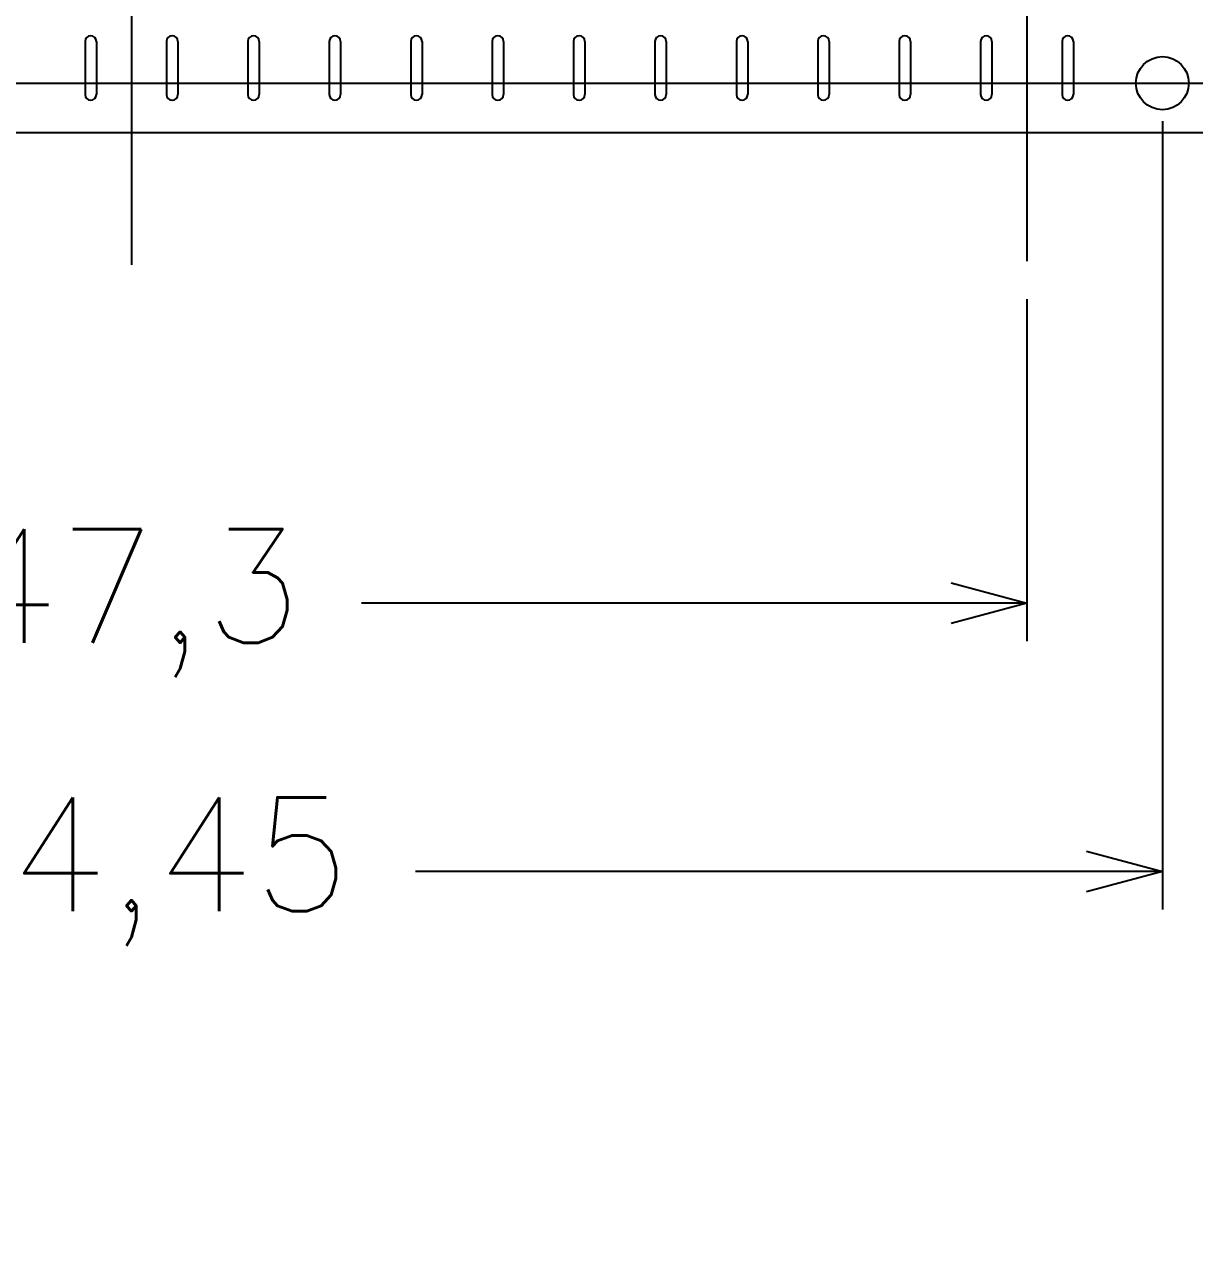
# Model space of a CAD drawing. Header units: millimetres. Extents: x -992 to 1678, y 98 to 1000.
# Drawn here: x -751.92 to -721.02, y 827.67 to 859.97 of the extents above; entities that cross this region are included whole.
import ezdxf

# ---------------------------------------------------------------- set-up
doc = ezdxf.new("R2010")
doc.units = ezdxf.units.MM
doc.header["$PDMODE"] = 3
doc.header["$PDSIZE"] = -1
doc.linetypes.add('CENTER', pattern=[10.16, 6.35, -1.27, 1.27, -1.27])
doc.layers.get('DEFPOINTS').update_dxf_attribs({"color": 10})
for name, color, linetype in [('1', 3, 'Continuous'), ('CEN', 8, 'CENTER'), ('DIM', 7, 'Continuous')]:
    doc.layers.add(name, color=color, linetype=linetype)
doc.styles.add('SIMPLEX', font='simplex')
doc.styles.get("Standard").update_dxf_attribs({"font": 'txt.shx', "bigfont": 'chineset.shx'})
doc.dimstyles.new('ISO-25', dxfattribs={"dimtxt": 2.5, "dimasz": 2.5, "dimexe": 1.25, "dimexo": 0.625, "dimtad": 1, "dimtxsty": 'Standard', "dimcen": 2.5, "dimadec": 0, "dimazin": 0, "dimtfac": 1, "dimtmove": 0, "dimatfit": 3, "dimfxl": 0, "dimarcsym": 0})

# ---------------------------------------------------------------- blocks, each defined once
blk = doc.blocks.new('_OPEN30')
at = {"color": 0, "linetype": 'ByBlock'}
for p, q in [((-1, 0.268), (0, 0)), ((0, 0), (-1, -0.268)), ((0, 0), (-1, 0))]:
    blk.add_line(p, q, dxfattribs=at)
blk = doc.blocks.new('*D10')
at = {"layer": 'DEFPOINTS', "color": 0}
for p in [(-776.324, 858.416), (-721.874, 858.416), (-721.874, 837.596)]:
    blk.add_point(p, dxfattribs=at)
at = {"layer": 'DIM', "color": 0, "lineweight": -2}
for p, q in [((-776.324, 857.416), (-776.324, 836.596)), ((-721.874, 857.416), (-721.874, 836.596)), ((-774.324, 837.596), (-756.599, 837.596)), ((-723.874, 837.596), (-741.599, 837.596))]:
    blk.add_line(p, q, dxfattribs=at)
at = {"layer": 'DIM', "color": 0, "lineweight": -2, "xscale": 2, "yscale": 2, "zscale": 2, "rotation": 180}
blk.add_blockref('_OPEN30', (-776.324, 837.596), dxfattribs=at)
at = {"layer": 'DIM', "color": 0, "lineweight": -2, "xscale": 2, "yscale": 2, "zscale": 2}
blk.add_blockref('_OPEN30', (-721.874, 837.596), dxfattribs=at)
at = {"layer": 'DIM', "color": 0, "insert": (-749.099, 837.596), "char_height": 3, "attachment_point": 5, "style": 'SIMPLEX'}
blk.add_mtext('54,45', dxfattribs=at)
blk = doc.blocks.new('*D20')
at = {"layer": 'DEFPOINTS', "color": 0}
for p in [(-772.749, 853.716), (-725.449, 853.716), (-725.449, 844.684)]:
    blk.add_point(p, dxfattribs=at)
at = {"layer": 'DIM', "color": 0, "lineweight": -2}
for p, q in [((-772.749, 852.716), (-772.749, 843.684)), ((-725.449, 852.716), (-725.449, 843.684)), ((-770.749, 844.684), (-755.17, 844.684)), ((-727.449, 844.684), (-743.027, 844.684))]:
    blk.add_line(p, q, dxfattribs=at)
at = {"layer": 'DIM', "color": 0, "lineweight": -2, "xscale": 2, "yscale": 2, "zscale": 2, "rotation": 180}
blk.add_blockref('_OPEN30', (-772.749, 844.684), dxfattribs=at)
at = {"layer": 'DIM', "color": 0, "lineweight": -2, "xscale": 2, "yscale": 2, "zscale": 2}
blk.add_blockref('_OPEN30', (-725.449, 844.684), dxfattribs=at)
at = {"layer": 'DIM', "color": 0, "insert": (-749.099, 844.684), "char_height": 3, "attachment_point": 5, "style": 'SIMPLEX'}
blk.add_mtext('47,3', dxfattribs=at)
blk = doc.blocks.new('*D34')
at = {"layer": 'DEFPOINTS', "color": 0}
for p in [(-899.724, 858.416), (-660.174, 858.416), (-899.724, 820.719)]:
    blk.add_point(p, dxfattribs=at)
at = {"layer": 'DIM', "color": 0, "lineweight": -2}
for p, q in [((-899.724, 857.416), (-899.724, 819.719)), ((-660.174, 857.416), (-660.174, 819.719)), ((-897.724, 820.719), (-788.877, 820.719)), ((-662.174, 820.719), (-771.02, 820.719))]:
    blk.add_line(p, q, dxfattribs=at)
at = {"layer": 'DIM', "color": 0, "lineweight": -2, "xscale": 2, "yscale": 2, "zscale": 2, "rotation": 180}
blk.add_blockref('_OPEN30', (-899.724, 820.719), dxfattribs=at)
at = {"layer": 'DIM', "color": 0, "lineweight": -2, "xscale": 2, "yscale": 2, "zscale": 2}
blk.add_blockref('_OPEN30', (-660.174, 820.719), dxfattribs=at)
at = {"layer": 'DIM', "color": 0, "insert": (-779.949, 820.719), "char_height": 3, "attachment_point": 5, "style": 'SIMPLEX'}
blk.add_mtext('239,55', dxfattribs=at)

msp = doc.modelspace()

# ---------------------------------------------------------------- linework, layer by layer
at = {"layer": '1'}
for p, q in [((-750.3236804, 859.51640189), (-750.3236804, 858.11640189)), ((-750.3236804, 859.51640189), (-750.3236804, 858.11640189)), ((-750.0236804, 859.51640189), (-750.0236804, 858.11640189)), ((-750.0236804, 859.51640189), (-750.0236804, 858.11640189)), ((-748.1736804, 859.51640189), (-748.1736804, 858.11640189)), ((-748.1736804, 859.51640189), (-748.1736804, 858.11640189)), ((-747.8736804, 859.51640189), (-747.8736804, 858.11640189)), ((-747.8736804, 859.51640189), (-747.8736804, 858.11640189)), ((-746.0236804, 859.51640189), (-746.0236804, 858.11640189)), ((-746.0236804, 859.51640189), (-746.0236804, 858.11640189)), ((-745.7236804, 859.51640189), (-745.7236804, 858.11640189)), ((-745.7236804, 859.51640189), (-745.7236804, 858.11640189)), ((-743.8736804, 859.51640189), (-743.8736804, 858.11640189)), ((-743.8736804, 859.51640189), (-743.8736804, 858.11640189)), ((-743.5736804, 859.51640189), (-743.5736804, 858.11640189)), ((-743.5736804, 859.51640189), (-743.5736804, 858.11640189)), ((-741.7236804, 859.51640189), (-741.7236804, 858.11640189)), ((-741.7236804, 859.51640189), (-741.7236804, 858.11640189)), ((-741.4236804, 859.51640189), (-741.4236804, 858.11640189)), ((-741.4236804, 859.51640189), (-741.4236804, 858.11640189)), ((-739.5736804, 859.51640189), (-739.5736804, 858.11640189)), ((-739.5736804, 859.51640189), (-739.5736804, 858.11640189)), ((-739.2736804, 859.51640189), (-739.2736804, 858.11640189)), ((-739.2736804, 859.51640189), (-739.2736804, 858.11640189)), ((-737.4236804, 859.51640189), (-737.4236804, 858.11640189)), ((-737.4236804, 859.51640189), (-737.4236804, 858.11640189)), ((-737.1236804, 859.51640189), (-737.1236804, 858.11640189)), ((-737.1236804, 859.51640189), (-737.1236804, 858.11640189)), ((-735.2736804, 859.51640189), (-735.2736804, 858.11640189)), ((-735.2736804, 859.51640189), (-735.2736804, 858.11640189)), ((-734.9736804, 859.51640189), (-734.9736804, 858.11640189)), ((-734.9736804, 859.51640189), (-734.9736804, 858.11640189)), ((-733.1236804, 859.51640189), (-733.1236804, 858.11640189)), ((-733.1236804, 859.51640189), (-733.1236804, 858.11640189)), ((-732.8236804, 859.51640189), (-732.8236804, 858.11640189)), ((-732.8236804, 859.51640189), (-732.8236804, 858.11640189)), ((-730.9736804, 859.51640189), (-730.9736804, 858.11640189)), ((-730.9736804, 859.51640189), (-730.9736804, 858.11640189)), ((-730.6736804, 859.51640189), (-730.6736804, 858.11640189)), ((-730.6736804, 859.51640189), (-730.6736804, 858.11640189)), ((-728.8236804, 859.51640189), (-728.8236804, 858.11640189)), ((-728.8236804, 859.51640189), (-728.8236804, 858.11640189)), ((-728.5236804, 859.51640189), (-728.5236804, 858.11640189)), ((-728.5236804, 859.51640189), (-728.5236804, 858.11640189)), ((-726.6736804, 859.51640189), (-726.6736804, 858.11640189)), ((-726.6736804, 859.51640189), (-726.6736804, 858.11640189)), ((-726.3736804, 859.51640189), (-726.3736804, 858.11640189)), ((-726.3736804, 859.51640189), (-726.3736804, 858.11640189)), ((-724.5236804, 859.51640189), (-724.5236804, 858.11640189)), ((-724.5236804, 859.51640189), (-724.5236804, 858.11640189)), ((-724.2236804, 859.51640189), (-724.2236804, 858.11640189)), ((-724.2236804, 859.51640189), (-724.2236804, 858.11640189))]:
    msp.add_line(p, q, dxfattribs=at)
at = {"layer": '1', "linetype": 'ByBlock'}
for p, q in [((-778.9486804, 857.11640189), (-749.0986804, 857.11640189)), ((-749.0986804, 857.11640189), (-719.2486804, 857.11640189))]:
    msp.add_line(p, q, dxfattribs=at)
at = {"layer": '1'}
msp.add_circle((-721.8736804, 858.41640189), 0.7, dxfattribs=at)
for centre, start, end in [((-750.1736804, 859.51640189), 0, 180), ((-750.1736804, 859.51640189), 0, 180), ((-748.0236804, 859.51640189), 0, 180), ((-748.0236804, 859.51640189), 0, 180), ((-745.8736804, 859.51640189), 0, 180), ((-745.8736804, 859.51640189), 0, 180), ((-743.7236804, 859.51640189), 0, 180), ((-743.7236804, 859.51640189), 0, 180), ((-741.5736804, 859.51640189), 0, 180), ((-741.5736804, 859.51640189), 0, 180), ((-739.4236804, 859.51640189), 0, 180), ((-739.4236804, 859.51640189), 0, 180), ((-737.2736804, 859.51640189), 0, 180), ((-737.2736804, 859.51640189), 0, 180), ((-735.1236804, 859.51640189), 0, 180), ((-735.1236804, 859.51640189), 0, 180), ((-732.9736804, 859.51640189), 0, 180), ((-732.9736804, 859.51640189), 0, 180), ((-730.8236804, 859.51640189), 0, 180), ((-730.8236804, 859.51640189), 0, 180), ((-728.6736804, 859.51640189), 0, 180), ((-728.6736804, 859.51640189), 0, 180), ((-726.5236804, 859.51640189), 0, 180), ((-726.5236804, 859.51640189), 0, 180), ((-724.3736804, 859.51640189), 0, 180), ((-724.3736804, 859.51640189), 0, 180), ((-750.1736804, 858.11640189), 180, 0), ((-750.1736804, 858.11640189), 180, 0), ((-748.0236804, 858.11640189), 180, 0), ((-748.0236804, 858.11640189), 180, 0), ((-745.8736804, 858.11640189), 180, 0), ((-745.8736804, 858.11640189), 180, 0), ((-743.7236804, 858.11640189), 180, 0), ((-743.7236804, 858.11640189), 180, 0), ((-741.5736804, 858.11640189), 180, 0), ((-741.5736804, 858.11640189), 180, 0), ((-739.4236804, 858.11640189), 180, 0), ((-739.4236804, 858.11640189), 180, 0), ((-737.2736804, 858.11640189), 180, 0), ((-737.2736804, 858.11640189), 180, 0), ((-735.1236804, 858.11640189), 180, 0), ((-735.1236804, 858.11640189), 180, 0), ((-732.9736804, 858.11640189), 180, 0), ((-732.9736804, 858.11640189), 180, 0), ((-730.8236804, 858.11640189), 180, 0), ((-730.8236804, 858.11640189), 180, 0), ((-728.6736804, 858.11640189), 180, 0), ((-728.6736804, 858.11640189), 180, 0), ((-726.5236804, 858.11640189), 180, 0), ((-726.5236804, 858.11640189), 180, 0), ((-724.3736804, 858.11640189), 180, 0), ((-724.3736804, 858.11640189), 180, 0)]:
    msp.add_arc(centre, 0.15, start, end, dxfattribs=at)
at = {"layer": 'CEN', "linetype": 'ByBlock'}
for p, q in [((-749.0986804, 920.61640189), (-749.0986804, 853.61640189)), ((-725.4486804, 920.51640189), (-725.4486804, 853.71640189)), ((-904.7736804, 858.41640189), (-656.1236804, 858.41640189))]:
    msp.add_line(p, q, dxfattribs=at)

# ---------------------------------------------------------------- dimensions: what is measured, and where the dimension line sits
at = {"layer": 'DIM'}
for base, p1, p2, picture, middle in [((-899.7236803994, 820.7191054108), (-660.1736803994, 858.4164018862), (-899.7236803994, 858.4164018862), '*D34', (-779.9486803994, 820.7191054108)), ((-721.8736803994, 837.5960476242), (-776.3236803994, 858.4164018862), (-721.8736803994, 858.4164018862), '*D10', (-749.0986803994, 837.5960476242)), ((-725.4486803994, 844.6837053397), (-772.7486803994, 853.7164018862), (-725.4486803994, 853.7164018862), '*D20', (-749.0986803994, 844.6837053397))]:
    dim = msp.add_linear_dim(base=base, p1=p1, p2=p2, dimstyle='ISO-25', override={"dimtxt": 3, "dimasz": 2, "dimexe": 1, "dimexo": 1, "dimgap": 1.5, "dimtad": 0, "dimdec": 8, "dimtxsty": 'SIMPLEX', "dimblk1": 'OPEN30', "dimblk2": 'OPEN30', "dimsah": 1, "dimtp": 0.05, "dimtm": 0.05, "dimtfac": 0.5, "dimtdec": 8}, dxfattribs=at)
    dim.commit()
    dim.dimension.update_dxf_attribs({"geometry": picture, "text_midpoint": middle})

doc.saveas('drawing.dxf')
